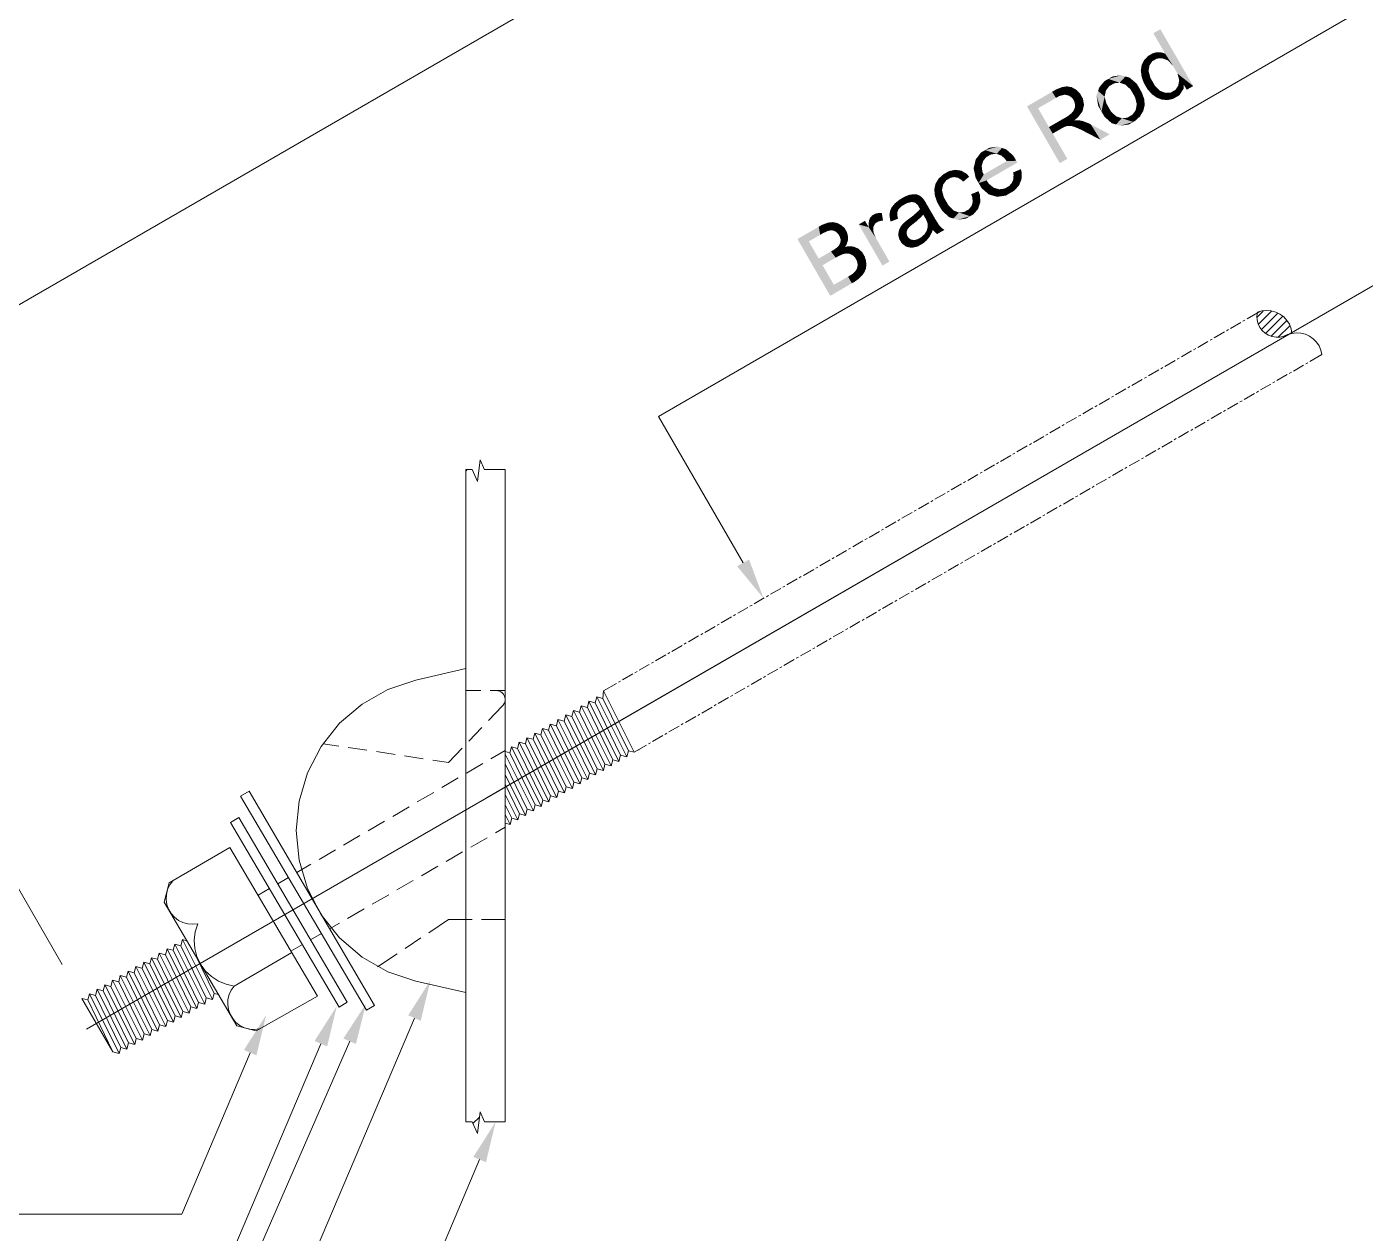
# Model space of a CAD drawing. Header units: millimetres. Extents: x 2 to 579, y 1 to 405.
# Drawn here: x 217.85 to 235.48, y 110.13 to 126.02 of the extents above; entities that cross this region are included whole.
import ezdxf

# ---------------------------------------------------------------- set-up
doc = ezdxf.new("R2010")
doc.units = ezdxf.units.MM
doc.linetypes.add('XKITLINE00', pattern=[0])
doc.layers.add('LinkedObject', color=7, linetype='Continuous', lineweight=0)

# ---------------------------------------------------------------- blocks, each defined once
blk = doc.blocks.new('*A4')
at = {"layer": 'LinkedObject'}
for color, points in [(7, [(232.786, 125.987), (232.849, 125.665), (232.694, 125.934)]), (7, [(232.786, 125.987), (232.95, 125.509), (232.849, 125.665)]), (7, [(232.95, 125.509), (232.786, 125.987), (233.218, 125.239)]), (7, [(232.642, 125.511), (232.539, 125.516), (232.556, 125.549)]), (7, [(232.573, 125.582), (232.679, 125.565), (232.556, 125.549)]), (7, [(232.556, 125.549), (232.679, 125.565), (232.642, 125.511)]), (7, [(232.623, 125.635), (232.679, 125.565), (232.573, 125.582)]), (7, [(232.657, 125.654), (232.679, 125.565), (232.623, 125.635)]), (7, [(232.681, 125.668), (232.741, 125.601), (232.657, 125.654)]), (7, [(232.657, 125.654), (232.741, 125.601), (232.71, 125.583)]), (7, [(232.679, 125.565), (232.657, 125.654), (232.71, 125.583)]), (7, [(232.73, 125.683), (232.741, 125.601), (232.681, 125.668)]), (7, [(232.756, 125.683), (232.741, 125.601), (232.73, 125.683)]), (7, [(232.756, 125.683), (232.809, 125.605), (232.741, 125.601)]), (7, [(232.781, 125.684), (232.809, 125.605), (232.756, 125.683)]), (7, [(232.827, 125.675), (232.809, 125.605), (232.781, 125.684)]), (7, [(232.849, 125.665), (232.809, 125.605), (232.827, 125.675)]), (7, [(232.809, 125.605), (232.849, 125.665), (232.845, 125.592)]), (7, [(232.845, 125.592), (232.849, 125.665), (232.882, 125.578)]), (7, [(232.849, 125.665), (232.95, 125.509), (232.882, 125.578)]), (7, [(232.269, 125.381), (232.101, 125.333), (232.156, 125.365)]), (7, [(232.325, 125.365), (232.101, 125.333), (232.269, 125.381)]), (7, [(232.25, 125.283), (232.101, 125.333), (232.325, 125.365)]), (7, [(232.25, 125.283), (232.325, 125.365), (232.288, 125.27)]), (7, [(232.325, 125.365), (232.326, 125.257), (232.288, 125.27)]), (7, [(232.476, 125.268), (232.325, 125.365), (232.382, 125.349)]), (7, [(232.513, 125.203), (232.325, 125.365), (232.476, 125.268)]), (7, [(232.393, 125.194), (232.325, 125.365), (232.513, 125.203)]), (7, [(232.326, 125.257), (232.325, 125.365), (232.393, 125.194)]), (7, [(232.539, 125.516), (232.636, 125.474), (232.528, 125.442)]), (7, [(232.528, 125.442), (232.636, 125.474), (232.534, 125.401)]), (7, [(232.534, 125.401), (232.636, 125.474), (232.63, 125.437)]), (7, [(232.63, 125.437), (232.592, 125.238), (232.534, 125.401)]), (7, [(232.534, 125.401), (232.592, 125.238), (232.539, 125.36)]), (7, [(232.636, 125.474), (232.539, 125.516), (232.642, 125.511)]), (7, [(232.539, 125.36), (232.592, 125.238), (232.568, 125.279)]), (7, [(232.655, 125.346), (232.592, 125.238), (232.63, 125.437)]), (7, [(232.95, 125.509), (233.218, 125.239), (232.982, 125.453)]), (7, [(232.982, 125.453), (233.218, 125.239), (233.011, 125.403)]), (7, [(233.011, 125.403), (233.218, 125.239), (233.034, 125.316)]), (7, [(231.523, 125.23), (231.36, 125.163), (231.491, 125.225)]), (7, [(231.523, 125.125), (231.36, 125.163), (231.523, 125.23)]), (7, [(231.491, 125.225), (231.36, 125.163), (231.409, 125.192)]), (7, [(231.555, 125.235), (231.553, 125.119), (231.523, 125.23)]), (7, [(231.523, 125.23), (231.553, 125.119), (231.523, 125.125)]), (7, [(231.553, 125.119), (231.555, 125.235), (231.582, 125.113)]), (7, [(231.647, 125.207), (231.555, 125.235), (231.617, 125.224)]), (7, [(231.582, 125.113), (231.555, 125.235), (231.647, 125.207)]), (7, [(231.647, 125.207), (231.626, 125.08), (231.582, 125.113)]), (7, [(231.677, 125.191), (231.626, 125.08), (231.647, 125.207)]), (7, [(231.726, 125.143), (231.626, 125.08), (231.677, 125.191)]), (7, [(232.101, 125.333), (231.965, 125.174), (232.05, 125.304)]), (7, [(232.11, 125.236), (231.965, 125.174), (232.101, 125.333)]), (7, [(232.05, 125.304), (231.965, 125.174), (231.983, 125.224)]), (7, [(232.068, 125.178), (231.965, 125.174), (232.11, 125.236)]), (7, [(232.101, 125.333), (232.179, 125.276), (232.145, 125.256)]), (7, [(232.179, 125.276), (232.101, 125.333), (232.25, 125.283)]), (7, [(232.11, 125.236), (232.101, 125.333), (232.145, 125.256)]), (7, [(232.393, 125.194), (232.513, 125.203), (232.422, 125.144)]), (7, [(232.513, 125.203), (232.452, 125.091), (232.422, 125.144)]), (7, [(232.452, 125.091), (232.513, 125.203), (232.475, 124.999)]), (7, [(232.475, 124.999), (232.513, 125.203), (232.577, 125.021)]), (7, [(232.575, 125.06), (232.513, 125.203), (232.543, 125.151)]), (7, [(232.577, 125.021), (232.513, 125.203), (232.575, 125.06)]), (7, [(232.592, 125.238), (232.655, 125.346), (232.686, 125.292)]), (7, [(232.716, 125.24), (232.592, 125.238), (232.686, 125.292)]), (7, [(232.592, 125.238), (232.716, 125.24), (232.616, 125.197)]), (7, [(232.616, 125.197), (232.716, 125.24), (232.673, 125.132)]), (7, [(232.673, 125.132), (232.716, 125.24), (232.707, 125.108)]), (7, [(232.707, 125.108), (232.716, 125.24), (232.783, 125.175)]), (7, [(232.983, 125.188), (232.988, 125.09), (232.953, 125.171)]), (7, [(232.983, 125.188), (233.093, 125.258), (232.988, 125.09)]), (7, [(233.02, 125.242), (233.093, 125.258), (232.983, 125.188)]), (7, [(232.988, 125.09), (233.093, 125.258), (233.038, 125.119)]), (7, [(233.093, 125.258), (233.02, 125.242), (233.027, 125.279)]), (7, [(233.034, 125.316), (233.093, 125.258), (233.027, 125.279)]), (7, [(233.034, 125.316), (233.218, 125.239), (233.093, 125.258)]), (7, [(233.038, 125.119), (233.093, 125.258), (233.091, 125.203)]), (7, [(233.093, 125.258), (233.218, 125.239), (233.133, 125.19)]), (7, [(231.411, 125.083), (231.029, 124.971), (231.36, 125.163)]), (7, [(231.175, 124.946), (231.029, 124.971), (231.411, 125.083)]), (7, [(231.36, 125.163), (231.453, 125.107), (231.411, 125.083)]), (7, [(231.453, 125.107), (231.36, 125.163), (231.523, 125.125)]), (7, [(231.743, 125.112), (231.626, 125.08), (231.726, 125.143)]), (7, [(231.626, 125.08), (231.743, 125.112), (231.642, 125.054)]), (7, [(231.743, 125.112), (231.652, 125.036), (231.642, 125.054)]), (7, [(231.652, 125.036), (231.743, 125.112), (231.661, 124.996)]), (7, [(231.661, 124.996), (231.743, 125.112), (231.77, 124.948)]), (7, [(231.78, 124.991), (231.743, 125.112), (231.766, 125.073)]), (7, [(231.77, 124.948), (231.743, 125.112), (231.78, 124.991)]), (7, [(231.965, 125.174), (232.01, 124.903), (231.944, 125.114)]), (7, [(231.944, 125.114), (232.01, 124.903), (231.967, 124.978)]), (7, [(231.965, 125.174), (232.068, 125.178), (232.06, 125.139)]), (7, [(232.052, 125.1), (232.01, 124.903), (231.965, 125.174)]), (7, [(232.052, 125.1), (231.965, 125.174), (232.06, 125.139)]), (7, [(232.075, 125.009), (232.01, 124.903), (232.052, 125.1)]), (7, [(232.01, 124.903), (232.075, 125.009), (232.105, 124.957)]), (7, [(232.577, 125.021), (232.468, 124.96), (232.475, 124.999)]), (7, [(232.578, 124.982), (232.468, 124.96), (232.577, 125.021)]), (7, [(232.783, 125.175), (232.811, 125.059), (232.707, 125.108)]), (7, [(232.707, 125.108), (232.811, 125.059), (232.74, 125.085)]), (7, [(232.82, 125.162), (232.811, 125.059), (232.783, 125.175)]), (7, [(232.811, 125.059), (232.82, 125.162), (232.849, 125.057)]), (7, [(232.849, 125.057), (232.82, 125.162), (232.857, 125.149)]), (7, [(232.857, 125.149), (232.988, 125.09), (232.849, 125.057)]), (7, [(232.849, 125.057), (232.988, 125.09), (232.886, 125.055)]), (7, [(232.923, 125.153), (232.988, 125.09), (232.857, 125.149)]), (7, [(232.886, 125.055), (232.988, 125.09), (232.956, 125.071)]), (7, [(232.988, 125.09), (232.923, 125.153), (232.953, 125.171)]), (7, [(231.318, 124.699), (231.461, 124.223), (231.029, 124.971)]), (7, [(231.029, 124.971), (231.175, 124.946), (231.318, 124.699)]), (7, [(231.581, 124.714), (231.53, 124.821), (231.564, 124.841)]), (7, [(231.613, 124.879), (231.651, 124.787), (231.564, 124.841)]), (7, [(231.581, 124.714), (231.564, 124.841), (231.596, 124.713)]), (7, [(231.564, 124.841), (231.651, 124.787), (231.596, 124.713)]), (7, [(231.628, 124.897), (231.77, 124.948), (231.613, 124.879)]), (7, [(231.76, 124.906), (231.613, 124.879), (231.77, 124.948)]), (7, [(231.7, 124.826), (231.613, 124.879), (231.76, 124.906)]), (7, [(231.651, 124.787), (231.613, 124.879), (231.7, 124.826)]), (7, [(231.643, 124.915), (231.77, 124.948), (231.628, 124.897)]), (7, [(231.77, 124.948), (231.643, 124.915), (231.659, 124.954)]), (7, [(231.66, 124.975), (231.77, 124.948), (231.659, 124.954)]), (7, [(231.661, 124.996), (231.77, 124.948), (231.66, 124.975)]), (7, [(232.135, 124.905), (232.01, 124.903), (232.105, 124.957)]), (7, [(232.135, 124.905), (232.202, 124.733), (232.01, 124.903)]), (7, [(232.01, 124.903), (232.202, 124.733), (232.05, 124.834)]), (7, [(232.05, 124.834), (232.202, 124.733), (232.146, 124.749)]), (7, [(232.202, 124.84), (232.202, 124.733), (232.135, 124.905)]), (7, [(232.202, 124.733), (232.202, 124.84), (232.24, 124.828)]), (7, [(232.278, 124.815), (232.202, 124.733), (232.24, 124.828)]), (7, [(232.428, 124.766), (232.35, 124.822), (232.384, 124.842)]), (7, [(232.418, 124.862), (232.428, 124.766), (232.384, 124.842)]), (7, [(232.539, 124.875), (232.418, 124.862), (232.46, 124.92)]), (7, [(232.519, 124.841), (232.418, 124.862), (232.539, 124.875)]), (7, [(232.463, 124.787), (232.418, 124.862), (232.519, 124.841)]), (7, [(232.428, 124.766), (232.418, 124.862), (232.463, 124.787)]), (7, [(232.468, 124.96), (232.56, 124.909), (232.46, 124.92)]), (7, [(232.46, 124.92), (232.56, 124.909), (232.539, 124.875)]), (7, [(232.56, 124.909), (232.468, 124.96), (232.578, 124.982)]), (7, [(231.482, 124.679), (231.318, 124.699), (231.53, 124.821)]), (7, [(231.318, 124.699), (231.368, 124.613), (231.461, 124.223)]), (7, [(231.368, 124.613), (231.318, 124.699), (231.482, 124.679)]), (7, [(231.482, 124.679), (231.53, 124.821), (231.501, 124.69)]), (7, [(231.501, 124.69), (231.53, 124.821), (231.53, 124.704)]), (7, [(231.53, 124.704), (231.53, 124.821), (231.539, 124.707)]), (7, [(231.539, 124.707), (231.53, 124.821), (231.552, 124.711)]), (7, [(231.552, 124.711), (231.53, 124.821), (231.581, 124.714)]), (7, [(231.596, 124.713), (231.651, 124.787), (231.611, 124.713)]), (7, [(231.651, 124.787), (231.651, 124.702), (231.611, 124.713)]), (7, [(231.676, 124.789), (231.651, 124.702), (231.651, 124.787)]), (7, [(231.651, 124.702), (231.676, 124.789), (231.675, 124.692)]), (7, [(231.675, 124.692), (231.676, 124.789), (231.699, 124.683)]), (7, [(231.732, 124.784), (231.676, 124.789), (231.716, 124.788)]), (7, [(231.699, 124.683), (231.676, 124.789), (231.732, 124.784)]), (7, [(231.732, 124.784), (231.765, 124.652), (231.699, 124.683)]), (7, [(231.765, 124.777), (231.765, 124.652), (231.732, 124.784)]), (7, [(231.835, 124.751), (231.765, 124.652), (231.765, 124.777)]), (7, [(231.765, 124.652), (231.835, 124.751), (231.806, 124.63)]), (7, [(231.806, 124.63), (231.835, 124.751), (231.871, 124.732)]), (7, [(231.806, 124.63), (231.871, 124.732), (231.995, 124.532)]), (7, [(231.995, 124.532), (231.871, 124.732), (232.118, 124.603)]), (7, [(232.278, 124.815), (232.428, 124.766), (232.202, 124.733)]), (7, [(232.202, 124.733), (232.428, 124.766), (232.258, 124.717)]), (7, [(232.258, 124.717), (232.428, 124.766), (232.371, 124.733)]), (7, [(232.35, 124.822), (232.428, 124.766), (232.278, 124.815)]), (7, [(231.461, 124.223), (231.368, 124.613), (231.56, 124.28)]), (7, [(230.478, 124.395), (230.34, 124.214), (230.422, 124.363)]), (7, [(230.491, 124.302), (230.34, 124.214), (230.478, 124.395)]), (7, [(230.422, 124.363), (230.34, 124.214), (230.353, 124.272)]), (7, [(230.45, 124.25), (230.34, 124.214), (230.491, 124.302)]), (7, [(230.643, 124.441), (230.478, 124.395), (230.533, 124.426)]), (7, [(230.699, 124.424), (230.478, 124.395), (230.643, 124.441)]), (7, [(230.63, 124.346), (230.478, 124.395), (230.699, 124.424)]), (7, [(230.478, 124.395), (230.558, 124.34), (230.523, 124.32)]), (7, [(230.558, 124.34), (230.478, 124.395), (230.63, 124.346)]), (7, [(230.491, 124.302), (230.478, 124.395), (230.523, 124.32)]), (7, [(230.63, 124.346), (230.699, 124.424), (230.667, 124.332)]), (7, [(230.699, 124.424), (230.691, 124.324), (230.667, 124.332)]), (7, [(230.691, 124.324), (230.699, 124.424), (230.738, 124.282)]), (7, [(230.849, 124.322), (230.699, 124.424), (230.754, 124.406)]), (7, [(230.738, 124.282), (230.699, 124.424), (230.849, 124.322)]), (7, [(230.738, 124.282), (230.849, 124.322), (230.761, 124.25)]), (7, [(230.888, 124.255), (230.761, 124.25), (230.849, 124.322)]), (7, [(230.082, 124.136), (229.953, 124.091), (229.997, 124.117)]), (7, [(230.123, 124.13), (229.953, 124.091), (230.082, 124.136)]), (7, [(230.07, 124.04), (229.953, 124.091), (230.123, 124.13)]), (7, [(230.07, 124.04), (230.123, 124.13), (230.094, 124.035)]), (7, [(230.123, 124.13), (230.119, 124.031), (230.094, 124.035)]), (7, [(230.119, 124.031), (230.123, 124.13), (230.165, 124.003)]), (7, [(230.237, 124.081), (230.123, 124.13), (230.164, 124.124)]), (7, [(230.268, 124.044), (230.123, 124.13), (230.237, 124.081)]), (7, [(230.165, 124.003), (230.123, 124.13), (230.268, 124.044)]), (7, [(230.34, 124.214), (230.352, 124.03), (230.326, 124.156)]), (7, [(230.441, 124.216), (230.34, 124.214), (230.45, 124.25)]), (7, [(230.34, 124.214), (230.441, 124.216), (230.432, 124.182)]), (7, [(230.432, 124.182), (230.352, 124.03), (230.34, 124.214)]), (7, [(230.441, 124.112), (230.352, 124.03), (230.432, 124.182)]), (7, [(230.89, 124.251), (230.392, 123.961), (230.888, 124.255)]), (7, [(230.459, 124.075), (230.888, 124.255), (230.392, 123.961)]), (7, [(230.897, 124.239), (230.392, 123.961), (230.89, 124.251)]), (7, [(230.901, 124.23), (230.392, 123.961), (230.897, 124.239)]), (7, [(230.497, 123.997), (230.392, 123.961), (230.901, 124.23)]), (7, [(230.761, 124.25), (230.888, 124.255), (230.459, 124.075)]), (7, [(230.948, 124.144), (230.852, 124.066), (230.846, 124.101)]), (7, [(230.848, 124.007), (230.948, 124.144), (230.956, 124.008)]), (7, [(230.852, 124.066), (230.948, 124.144), (230.848, 124.007)]), (7, [(230.956, 124.008), (230.948, 124.144), (230.96, 124.096)]), (7, [(229.823, 123.95), (229.916, 123.903), (229.807, 123.875)]), (7, [(229.924, 123.94), (229.823, 123.95), (229.843, 123.984)]), (7, [(229.916, 123.903), (229.823, 123.95), (229.924, 123.94)]), (7, [(229.863, 124.017), (229.966, 123.998), (229.843, 123.984)]), (7, [(229.843, 123.984), (229.966, 123.998), (229.924, 123.94)]), (7, [(229.918, 124.071), (229.966, 123.998), (229.863, 124.017)]), (7, [(229.953, 124.091), (229.966, 123.998), (229.918, 124.071)]), (7, [(229.953, 124.091), (230.023, 124.031), (230, 124.018)]), (7, [(230.023, 124.031), (229.953, 124.091), (230.07, 124.04)]), (7, [(229.966, 123.998), (229.953, 124.091), (230, 124.018)]), (7, [(230.165, 124.003), (230.268, 124.044), (230.187, 123.979)]), (7, [(230.352, 124.03), (230.441, 124.112), (230.459, 124.075)]), (7, [(230.459, 124.075), (230.392, 123.961), (230.352, 124.03)]), (7, [(230.525, 123.954), (230.392, 123.961), (230.497, 123.997)]), (7, [(230.392, 123.961), (230.58, 123.796), (230.43, 123.895)]), (7, [(230.525, 123.954), (230.58, 123.796), (230.392, 123.961)]), (7, [(230.59, 123.9), (230.58, 123.796), (230.525, 123.954)]), (7, [(230.792, 123.922), (230.939, 123.967), (230.811, 123.832)]), (7, [(230.828, 123.96), (230.939, 123.967), (230.792, 123.922)]), (7, [(230.811, 123.832), (230.939, 123.967), (230.858, 123.859)]), (7, [(230.838, 123.984), (230.956, 124.008), (230.828, 123.96)]), (7, [(230.939, 123.967), (230.828, 123.96), (230.956, 124.008)]), (7, [(230.848, 124.007), (230.956, 124.008), (230.838, 123.984)]), (7, [(230.858, 123.859), (230.939, 123.967), (230.922, 123.927)]), (7, [(229.505, 123.81), (229.382, 123.762), (229.478, 123.806)]), (7, [(229.509, 123.712), (229.382, 123.762), (229.505, 123.81)]), (7, [(229.478, 123.806), (229.382, 123.762), (229.417, 123.782)]), (7, [(229.575, 123.813), (229.505, 123.81), (229.531, 123.815)]), (7, [(229.592, 123.806), (229.505, 123.81), (229.575, 123.813)]), (7, [(229.509, 123.712), (229.505, 123.81), (229.535, 123.707)]), (7, [(229.535, 123.707), (229.505, 123.81), (229.555, 123.703)]), (7, [(229.505, 123.81), (229.591, 123.671), (229.555, 123.703)]), (7, [(229.592, 123.806), (229.591, 123.671), (229.505, 123.81)]), (7, [(229.609, 123.8), (229.591, 123.671), (229.592, 123.806)]), (7, [(229.642, 123.777), (229.591, 123.671), (229.609, 123.8)]), (7, [(229.657, 123.76), (229.591, 123.671), (229.642, 123.777)]), (7, [(229.807, 123.875), (229.916, 123.903), (229.812, 123.834)]), (7, [(229.812, 123.834), (229.916, 123.903), (229.909, 123.866)]), (7, [(229.909, 123.866), (229.871, 123.664), (229.812, 123.834)]), (7, [(229.812, 123.834), (229.871, 123.664), (229.816, 123.793)]), (7, [(229.816, 123.793), (229.871, 123.664), (229.846, 123.708)]), (7, [(229.933, 123.775), (229.871, 123.664), (229.909, 123.866)]), (7, [(229.871, 123.664), (229.933, 123.775), (229.964, 123.721)]), (7, [(230.39, 123.854), (230.308, 123.776), (230.293, 123.814)]), (7, [(230.308, 123.776), (230.39, 123.854), (230.314, 123.712)]), (7, [(230.314, 123.712), (230.39, 123.854), (230.399, 123.664)]), (7, [(230.414, 123.708), (230.39, 123.854), (230.41, 123.803)]), (7, [(230.399, 123.664), (230.39, 123.854), (230.414, 123.708)]), (7, [(230.43, 123.895), (230.58, 123.796), (230.524, 123.813)]), (7, [(230.58, 123.796), (230.59, 123.9), (230.636, 123.78)]), (7, [(230.627, 123.889), (230.636, 123.78), (230.59, 123.9)]), (7, [(230.663, 123.879), (230.636, 123.78), (230.627, 123.889)]), (7, [(230.663, 123.879), (230.811, 123.832), (230.636, 123.78)]), (7, [(230.636, 123.78), (230.811, 123.832), (230.751, 123.797)]), (7, [(230.733, 123.888), (230.811, 123.832), (230.663, 123.879)]), (7, [(230.767, 123.907), (230.811, 123.832), (230.733, 123.888)]), (7, [(230.792, 123.922), (230.811, 123.832), (230.767, 123.907)]), (7, [(229.331, 123.6), (229.221, 123.57), (229.339, 123.62)]), (7, [(229.225, 123.596), (229.339, 123.62), (229.221, 123.57)]), (7, [(229.322, 123.579), (229.221, 123.57), (229.331, 123.6)]), (7, [(229.249, 123.646), (229.339, 123.62), (229.225, 123.596)]), (7, [(229.27, 123.671), (229.339, 123.62), (229.249, 123.646)]), (7, [(229.347, 123.741), (229.27, 123.671), (229.291, 123.696)]), (7, [(229.381, 123.659), (229.27, 123.671), (229.347, 123.741)]), (7, [(229.339, 123.62), (229.27, 123.671), (229.381, 123.659)]), (7, [(229.382, 123.762), (229.448, 123.697), (229.347, 123.741)]), (7, [(229.381, 123.659), (229.347, 123.741), (229.413, 123.677)]), (7, [(229.413, 123.677), (229.347, 123.741), (229.448, 123.697)]), (7, [(229.448, 123.697), (229.382, 123.762), (229.509, 123.712)]), (7, [(229.599, 123.594), (229.662, 123.547), (229.527, 123.531)]), (7, [(229.591, 123.671), (229.657, 123.76), (229.666, 123.75)]), (7, [(229.591, 123.671), (229.666, 123.75), (229.607, 123.643)]), (7, [(229.62, 123.619), (229.662, 123.547), (229.599, 123.594)]), (7, [(229.607, 123.643), (229.666, 123.75), (229.608, 123.64)]), (7, [(229.608, 123.64), (229.666, 123.75), (229.615, 123.628)]), (7, [(229.615, 123.628), (229.666, 123.75), (229.62, 123.619)]), (7, [(229.62, 123.619), (229.666, 123.75), (229.662, 123.547)]), (7, [(229.693, 123.709), (229.662, 123.547), (229.666, 123.75)]), (7, [(229.71, 123.678), (229.662, 123.547), (229.693, 123.709)]), (7, [(229.71, 123.678), (229.681, 123.513), (229.662, 123.547)]), (7, [(229.781, 123.556), (229.681, 123.513), (229.71, 123.678)]), (7, [(229.996, 123.666), (229.871, 123.664), (229.964, 123.721)]), (7, [(229.996, 123.666), (230.059, 123.494), (229.871, 123.664)]), (7, [(229.871, 123.664), (230.059, 123.494), (229.911, 123.596)]), (7, [(229.911, 123.596), (230.059, 123.494), (230.005, 123.511)]), (7, [(230.062, 123.599), (230.059, 123.494), (229.996, 123.666)]), (7, [(230.059, 123.494), (230.062, 123.599), (230.098, 123.586)]), (7, [(230.28, 123.525), (230.201, 123.58), (230.235, 123.6)]), (7, [(230.262, 123.615), (230.28, 123.525), (230.235, 123.6)]), (7, [(230.262, 123.615), (230.399, 123.664), (230.28, 123.525)]), (7, [(230.297, 123.658), (230.399, 123.664), (230.262, 123.615)]), (7, [(230.28, 123.525), (230.399, 123.664), (230.324, 123.55)]), (7, [(230.399, 123.664), (230.297, 123.658), (230.306, 123.685)]), (7, [(230.314, 123.712), (230.399, 123.664), (230.306, 123.685)]), (7, [(230.324, 123.55), (230.399, 123.664), (230.384, 123.62)]), (7, [(228.404, 123.439), (228.405, 123.33), (228.329, 123.411)]), (7, [(228.444, 123.339), (228.404, 123.439), (228.436, 123.443)]), (7, [(228.405, 123.33), (228.404, 123.439), (228.425, 123.335)]), (7, [(228.425, 123.335), (228.404, 123.439), (228.444, 123.339)]), (7, [(228.469, 123.447), (228.481, 123.335), (228.436, 123.443)]), (7, [(228.436, 123.443), (228.481, 123.335), (228.444, 123.339)]), (7, [(228.53, 123.435), (228.481, 123.335), (228.469, 123.447)]), (7, [(228.558, 123.42), (228.481, 123.335), (228.53, 123.435)]), (7, [(228.481, 123.335), (228.558, 123.42), (228.498, 123.326)]), (7, [(228.558, 123.42), (228.515, 123.317), (228.498, 123.326)]), (7, [(228.515, 123.317), (228.558, 123.42), (228.543, 123.289)]), (7, [(228.543, 123.289), (228.558, 123.42), (228.644, 123.338)]), (7, [(228.63, 123.364), (228.558, 123.42), (228.586, 123.405)]), (7, [(228.644, 123.338), (228.558, 123.42), (228.63, 123.364)]), (7, [(228.943, 123.381), (228.812, 123.416), (228.895, 123.464)]), (7, [(228.812, 123.416), (228.943, 123.381), (229.125, 122.874)]), (7, [(228.949, 123.474), (228.943, 123.381), (228.942, 123.419)]), (7, [(228.957, 123.491), (228.943, 123.381), (228.949, 123.474)]), (7, [(229.04, 123.437), (228.943, 123.381), (228.957, 123.491)]), (7, [(229.018, 123.412), (228.943, 123.381), (229.04, 123.437)]), (7, [(228.965, 123.508), (229.055, 123.446), (228.957, 123.491)]), (7, [(228.957, 123.491), (229.055, 123.446), (229.04, 123.437)]), (7, [(228.989, 123.534), (229.055, 123.446), (228.965, 123.508)]), (7, [(229.005, 123.543), (229.055, 123.446), (228.989, 123.534)]), (7, [(229.084, 123.569), (229.005, 123.543), (229.028, 123.557)]), (7, [(229.116, 123.568), (229.005, 123.543), (229.084, 123.569)]), (7, [(229.111, 123.465), (229.005, 123.543), (229.116, 123.568)]), (7, [(229.005, 123.543), (229.072, 123.455), (229.055, 123.446)]), (7, [(229.072, 123.455), (229.005, 123.543), (229.111, 123.465)]), (7, [(229.111, 123.465), (229.116, 123.568), (229.133, 123.465)]), (7, [(229.221, 123.57), (229.234, 123.454), (229.217, 123.544)]), (7, [(229.217, 123.544), (229.234, 123.454), (229.224, 123.486)]), (7, [(229.322, 123.579), (229.234, 123.454), (229.221, 123.57)]), (7, [(229.322, 123.526), (229.234, 123.454), (229.322, 123.579)]), (7, [(229.234, 123.454), (229.322, 123.526), (229.331, 123.493)]), (7, [(229.386, 123.416), (229.454, 123.349), (229.362, 123.382)]), (7, [(229.401, 123.432), (229.454, 123.349), (229.386, 123.416)]), (7, [(229.413, 123.443), (229.472, 123.373), (229.401, 123.432)]), (7, [(229.454, 123.349), (229.401, 123.432), (229.463, 123.361)]), (7, [(229.463, 123.361), (229.401, 123.432), (229.472, 123.373)]), (7, [(229.45, 123.473), (229.506, 123.405), (229.413, 123.443)]), (7, [(229.413, 123.443), (229.506, 123.405), (229.472, 123.373)]), (7, [(229.475, 123.492), (229.532, 123.426), (229.45, 123.473)]), (7, [(229.45, 123.473), (229.532, 123.426), (229.506, 123.405)]), (7, [(229.527, 123.531), (229.578, 123.462), (229.475, 123.492)]), (7, [(229.475, 123.492), (229.578, 123.462), (229.532, 123.426)]), (7, [(229.527, 123.531), (229.662, 123.547), (229.578, 123.462)]), (7, [(229.578, 123.462), (229.662, 123.547), (229.643, 123.522)]), (7, [(229.781, 123.556), (229.699, 123.483), (229.681, 123.513)]), (7, [(229.699, 123.483), (229.781, 123.556), (229.718, 123.433)]), (7, [(229.71, 123.338), (229.818, 123.492), (229.868, 123.412)]), (7, [(229.722, 123.387), (229.818, 123.492), (229.71, 123.338)]), (7, [(229.718, 123.433), (229.781, 123.556), (229.818, 123.492)]), (7, [(229.818, 123.492), (229.72, 123.413), (229.718, 123.433)]), (7, [(229.72, 123.413), (229.818, 123.492), (229.722, 123.387)]), (7, [(230.133, 123.574), (230.059, 123.494), (230.098, 123.586)]), (7, [(230.133, 123.574), (230.28, 123.525), (230.059, 123.494)]), (7, [(230.059, 123.494), (230.28, 123.525), (230.114, 123.477)]), (7, [(230.114, 123.477), (230.28, 123.525), (230.224, 123.493)]), (7, [(230.201, 123.58), (230.28, 123.525), (230.133, 123.574)]), (7, [(228.305, 123.279), (228.005, 123.224), (228.286, 123.386)]), (7, [(228.155, 123.193), (228.005, 123.224), (228.305, 123.279)]), (7, [(228.329, 123.411), (228.405, 123.33), (228.286, 123.386)]), (7, [(228.286, 123.386), (228.405, 123.33), (228.345, 123.303)]), (7, [(228.305, 123.279), (228.286, 123.386), (228.345, 123.303)]), (7, [(228.644, 123.338), (228.554, 123.27), (228.543, 123.289)]), (7, [(228.554, 123.27), (228.644, 123.338), (228.565, 123.251)]), (7, [(228.565, 123.251), (228.644, 123.338), (228.575, 123.213)]), (7, [(228.575, 123.213), (228.644, 123.338), (228.671, 123.233)]), (7, [(228.671, 123.262), (228.644, 123.338), (228.658, 123.314)]), (7, [(228.671, 123.233), (228.644, 123.338), (228.671, 123.262)]), (7, [(229.012, 123.396), (228.943, 123.381), (229.018, 123.412)]), (7, [(229.005, 123.381), (228.943, 123.381), (229.012, 123.396)]), (7, [(229.037, 123.24), (229.217, 122.927), (228.943, 123.381)]), (7, [(229.037, 123.24), (228.943, 123.381), (229.013, 123.298)]), (7, [(229.013, 123.298), (228.943, 123.381), (229.007, 123.327)]), (7, [(229.007, 123.327), (228.943, 123.381), (229.003, 123.346)]), (7, [(229.003, 123.346), (228.943, 123.381), (229.005, 123.381)]), (7, [(229.125, 122.874), (228.943, 123.381), (229.217, 122.927)]), (7, [(229.344, 123.345), (229.444, 123.31), (229.336, 123.305)]), (7, [(229.336, 123.283), (229.444, 123.31), (229.443, 123.297)]), (7, [(229.336, 123.305), (229.444, 123.31), (229.336, 123.283)]), (7, [(229.443, 123.297), (229.36, 123.2), (229.336, 123.283)]), (7, [(229.336, 123.283), (229.36, 123.2), (229.336, 123.262)]), (7, [(229.336, 123.262), (229.36, 123.2), (229.348, 123.22)]), (7, [(229.445, 123.324), (229.344, 123.345), (229.353, 123.363)]), (7, [(229.444, 123.31), (229.344, 123.345), (229.445, 123.324)]), (7, [(229.362, 123.382), (229.454, 123.349), (229.353, 123.363)]), (7, [(229.353, 123.363), (229.454, 123.349), (229.445, 123.324)]), (7, [(229.45, 123.271), (229.36, 123.2), (229.443, 123.297)]), (7, [(229.36, 123.2), (229.45, 123.271), (229.456, 123.259)]), (7, [(229.467, 123.241), (229.36, 123.2), (229.456, 123.259)]), (7, [(229.36, 123.2), (229.467, 123.241), (229.38, 123.166)]), (7, [(229.38, 123.166), (229.467, 123.241), (229.436, 123.124)]), (7, [(229.436, 123.124), (229.467, 123.241), (229.472, 123.116)]), (7, [(229.472, 123.116), (229.467, 123.241), (229.499, 123.218)]), (7, [(229.641, 123.252), (229.662, 123.167), (229.615, 123.236)]), (7, [(229.725, 123.228), (229.641, 123.252), (229.682, 123.291)]), (7, [(229.707, 123.206), (229.641, 123.252), (229.725, 123.228)]), (7, [(229.662, 123.167), (229.641, 123.252), (229.707, 123.206)]), (7, [(229.789, 123.346), (229.682, 123.291), (229.696, 123.314)]), (7, [(229.775, 123.309), (229.682, 123.291), (229.789, 123.346)]), (7, [(229.744, 123.251), (229.682, 123.291), (229.775, 123.309)]), (7, [(229.725, 123.228), (229.682, 123.291), (229.744, 123.251)]), (7, [(229.868, 123.412), (229.789, 123.346), (229.696, 123.314)]), (7, [(229.71, 123.338), (229.868, 123.412), (229.696, 123.314)]), (7, [(229.789, 123.346), (229.868, 123.412), (229.802, 123.328)]), (7, [(229.802, 123.328), (229.868, 123.412), (229.881, 123.397)]), (7, [(229.881, 123.397), (229.83, 123.3), (229.802, 123.328)]), (7, [(229.893, 123.382), (229.83, 123.3), (229.881, 123.397)]), (7, [(229.893, 123.382), (229.846, 123.29), (229.83, 123.3)]), (7, [(229.924, 123.356), (229.846, 123.29), (229.893, 123.382)]), (7, [(229.846, 123.29), (229.924, 123.356), (229.942, 123.345)]), (7, [(228.005, 123.224), (228.336, 122.879), (228.437, 122.476)]), (7, [(228.285, 122.967), (228.336, 122.879), (228.005, 123.224)]), (7, [(228.005, 123.224), (228.155, 123.193), (228.285, 122.967)]), (7, [(228.545, 122.999), (228.447, 123.06), (228.48, 123.08)]), (7, [(228.48, 123.08), (228.632, 123.119), (228.545, 122.999)]), (7, [(228.525, 123.111), (228.632, 123.119), (228.48, 123.08)]), (7, [(228.537, 123.124), (228.65, 123.147), (228.525, 123.111)]), (7, [(228.632, 123.119), (228.525, 123.111), (228.65, 123.147)]), (7, [(228.553, 123.14), (228.65, 123.147), (228.537, 123.124)]), (7, [(228.545, 122.999), (228.632, 123.119), (228.604, 123.025)]), (7, [(228.57, 123.175), (228.65, 123.147), (228.553, 123.14)]), (7, [(228.671, 123.233), (228.57, 123.175), (228.575, 123.213)]), (7, [(228.67, 123.204), (228.57, 123.175), (228.671, 123.233)]), (7, [(228.65, 123.147), (228.57, 123.175), (228.67, 123.204)]), (7, [(228.632, 123.119), (228.649, 123.034), (228.604, 123.025)]), (7, [(228.743, 123.125), (228.632, 123.119), (228.671, 123.129)]), (7, [(228.692, 123.03), (228.632, 123.119), (228.743, 123.125)]), (7, [(228.649, 123.034), (228.632, 123.119), (228.692, 123.03)]), (7, [(228.692, 123.03), (228.743, 123.125), (228.711, 123.021)]), (7, [(228.711, 123.021), (228.743, 123.125), (228.731, 123.011)]), (7, [(228.731, 123.011), (228.743, 123.125), (228.775, 123.111)]), (7, [(228.775, 123.111), (228.763, 122.981), (228.731, 123.011)]), (7, [(228.807, 123.098), (228.763, 122.981), (228.775, 123.111)]), (7, [(228.858, 123.052), (228.763, 122.981), (228.807, 123.098)]), (7, [(229.499, 123.218), (229.509, 123.108), (229.472, 123.116)]), (7, [(229.52, 123.214), (229.509, 123.108), (229.499, 123.218)]), (7, [(229.541, 123.21), (229.509, 123.108), (229.52, 123.214)]), (7, [(229.509, 123.108), (229.541, 123.21), (229.59, 123.126)]), (7, [(229.635, 123.152), (229.541, 123.21), (229.588, 123.221)]), (7, [(229.59, 123.126), (229.541, 123.21), (229.635, 123.152)]), (7, [(229.615, 123.236), (229.662, 123.167), (229.588, 123.221)]), (7, [(229.588, 123.221), (229.662, 123.167), (229.635, 123.152)]), (7, [(228.51, 122.979), (228.285, 122.967), (228.447, 123.06)]), (7, [(228.336, 122.879), (228.285, 122.967), (228.51, 122.979)]), (7, [(228.51, 122.979), (228.447, 123.06), (228.545, 122.999)]), (7, [(228.877, 123.019), (228.763, 122.981), (228.858, 123.052)]), (7, [(228.763, 122.981), (228.877, 123.019), (228.775, 122.96)]), (7, [(228.877, 123.019), (228.785, 122.943), (228.775, 122.96)]), (7, [(228.785, 122.943), (228.877, 123.019), (228.796, 122.907)]), (7, [(228.796, 122.907), (228.877, 123.019), (228.911, 122.909)]), (7, [(228.911, 122.909), (228.797, 122.871), (228.796, 122.907)]), (7, [(228.913, 122.88), (228.797, 122.871), (228.911, 122.909)]), (7, [(228.909, 122.938), (228.877, 123.019), (228.892, 122.993)]), (7, [(228.911, 122.909), (228.877, 123.019), (228.909, 122.938)]), (7, [(228.437, 122.476), (228.336, 122.879), (228.485, 122.621)]), (7, [(228.672, 122.729), (228.722, 122.641), (228.485, 122.621)]), (7, [(228.696, 122.743), (228.758, 122.661), (228.672, 122.729)]), (7, [(228.672, 122.729), (228.758, 122.661), (228.722, 122.641)]), (7, [(228.729, 122.764), (228.815, 122.702), (228.696, 122.743)]), (7, [(228.696, 122.743), (228.815, 122.702), (228.758, 122.661)]), (7, [(228.737, 122.772), (228.815, 122.702), (228.729, 122.764)]), (7, [(228.836, 122.723), (228.737, 122.772), (228.753, 122.785)]), (7, [(228.815, 122.702), (228.737, 122.772), (228.836, 122.723)]), (7, [(228.775, 122.811), (228.887, 122.786), (228.753, 122.785)]), (7, [(228.753, 122.785), (228.887, 122.786), (228.836, 122.723)]), (7, [(228.896, 122.807), (228.775, 122.811), (228.79, 122.839)]), (7, [(228.887, 122.786), (228.775, 122.811), (228.896, 122.807)]), (7, [(228.797, 122.871), (228.906, 122.829), (228.79, 122.839)]), (7, [(228.79, 122.839), (228.906, 122.829), (228.896, 122.807)]), (7, [(228.906, 122.829), (228.797, 122.871), (228.913, 122.88)]), (7, [(228.836, 122.723), (228.887, 122.786), (228.857, 122.743)]), (7, [(228.485, 122.621), (228.722, 122.641), (228.437, 122.476)]), (6, [(227.211, 118.914), (227.367, 119.004), (227.559, 118.492)]), (6, [(223.043, 112.929), (222.878, 113), (223.171, 113.461)]), (6, [(221.81, 112.591), (221.644, 112.662), (221.938, 113.123)]), (6, [(222.189, 112.623), (222.024, 112.695), (222.322, 113.154)]), (6, [(220.879, 112.473), (220.714, 112.544), (221.008, 113.006)]), (6, [(223.902, 111.065), (223.736, 111.136), (224.03, 111.598)])]:
    blk.add_hatch(color=color, dxfattribs=at).paths.add_polyline_path(points, flags=17)
at = {"layer": 'LinkedObject', "color": 6, "linetype": 'XKITLINE00', "lineweight": 0}
for p, q in [((214.414, 120.43), (255.807, 144.353)), ((226.175, 120.886), (235.335, 126.18)), ((223.916, 115.867), (238.738, 124.433)), ((218.32, 113.672), (213.963, 121.209)), ((227.289, 118.959), (226.175, 120.886)), ((222.96, 112.964), (218.805, 103.174)), ((222.107, 112.659), (219.193, 105.963)), ((220.797, 112.508), (219.894, 110.381)), ((221.727, 112.626), (220.149, 108.908)), ((223.819, 111.101), (219.529, 100.993)), ((219.894, 110.381), (210.352, 110.381))]:
    blk.add_line(p, q, dxfattribs=at)
at = {"layer": 'LinkedObject', "color": 9, "linetype": 'XKITLINE00', "lineweight": 0}
for p, q in [((233.927, 122.173), (234.097, 122.27)), ((233.657, 122.016), (233.684, 122.032)), ((233.711, 122.047), (233.846, 122.126)), ((233.873, 122.141), (233.9, 122.157)), ((233.278, 121.797), (233.413, 121.875)), ((233.44, 121.891), (233.468, 121.907)), ((233.495, 121.922), (233.63, 122.001)), ((233.008, 121.641), (233.035, 121.657)), ((233.062, 121.672), (233.197, 121.75)), ((233.224, 121.766), (233.251, 121.782)), ((234.754, 121.611), (234.913, 121.703)), ((232.629, 121.422), (232.764, 121.5)), ((232.791, 121.516), (232.818, 121.531)), ((232.845, 121.547), (232.981, 121.625)), ((234.538, 121.486), (234.673, 121.564)), ((234.7, 121.58), (234.727, 121.595)), ((232.412, 121.297), (232.548, 121.375)), ((232.575, 121.391), (232.602, 121.406)), ((234.105, 121.236), (234.24, 121.314)), ((234.267, 121.33), (234.294, 121.345)), ((234.321, 121.361), (234.457, 121.439)), ((234.484, 121.455), (234.511, 121.47)), ((231.979, 121.047), (232.115, 121.125)), ((232.142, 121.141), (232.169, 121.156)), ((232.196, 121.172), (232.331, 121.25)), ((232.358, 121.266), (232.385, 121.281)), ((233.889, 121.111), (234.024, 121.189)), ((234.051, 121.204), (234.078, 121.22)), ((231.763, 120.922), (231.898, 121)), ((231.925, 121.015), (231.952, 121.031)), ((233.618, 120.954), (233.645, 120.97)), ((233.672, 120.985), (233.807, 121.064)), ((233.834, 121.079), (233.862, 121.095)), ((231.492, 120.765), (231.52, 120.781)), ((231.547, 120.797), (231.682, 120.875)), ((231.709, 120.89), (231.736, 120.906)), ((233.239, 120.735), (233.374, 120.813)), ((233.402, 120.829), (233.429, 120.845)), ((233.456, 120.86), (233.591, 120.939)), ((231.114, 120.546), (231.249, 120.624)), ((231.276, 120.64), (231.303, 120.656)), ((231.33, 120.671), (231.465, 120.75)), ((232.969, 120.579), (232.996, 120.595)), ((233.023, 120.61), (233.158, 120.688)), ((233.185, 120.704), (233.212, 120.72)), ((230.897, 120.421), (231.032, 120.499)), ((231.06, 120.515), (231.087, 120.531)), ((232.59, 120.36), (232.725, 120.438)), ((232.752, 120.454), (232.779, 120.469)), ((232.806, 120.485), (232.942, 120.563)), ((223.791, 120.03), (223.824, 120.317)), ((223.824, 120.317), (223.882, 120.186)), ((230.464, 120.171), (230.6, 120.249)), ((230.627, 120.265), (230.654, 120.28)), ((230.681, 120.296), (230.816, 120.374)), ((230.843, 120.39), (230.87, 120.406)), ((232.373, 120.235), (232.509, 120.313)), ((232.536, 120.329), (232.563, 120.344)), ((223.637, 120.187), (223.721, 120.187)), ((223.637, 120.169), (223.655, 120.187)), ((223.721, 120.187), (223.791, 120.03)), ((223.882, 120.187), (224.155, 120.187)), ((230.248, 120.046), (230.383, 120.124)), ((230.41, 120.14), (230.437, 120.155)), ((232.103, 120.079), (232.13, 120.094)), ((232.157, 120.11), (232.292, 120.188)), ((232.319, 120.204), (232.346, 120.219)), ((229.977, 119.89), (230.004, 119.905)), ((230.031, 119.921), (230.167, 119.999)), ((230.194, 120.015), (230.221, 120.03)), ((231.724, 119.86), (231.859, 119.938)), ((231.886, 119.953), (231.913, 119.969)), ((231.941, 119.985), (232.076, 120.063)), ((229.599, 119.671), (229.734, 119.749)), ((229.761, 119.764), (229.788, 119.78)), ((229.815, 119.796), (229.95, 119.874)), ((231.454, 119.703), (231.481, 119.719)), ((231.508, 119.734), (231.643, 119.813)), ((231.67, 119.828), (231.697, 119.844)), ((229.382, 119.546), (229.517, 119.624)), ((229.544, 119.639), (229.571, 119.655)), ((231.075, 119.484), (231.21, 119.562)), ((231.237, 119.578), (231.264, 119.594)), ((231.291, 119.609), (231.426, 119.688)), ((228.949, 119.295), (229.084, 119.373)), ((229.112, 119.389), (229.139, 119.405)), ((229.166, 119.42), (229.301, 119.499)), ((229.328, 119.514), (229.355, 119.53)), ((230.858, 119.359), (230.994, 119.437)), ((231.021, 119.453), (231.048, 119.469)), ((228.733, 119.17), (228.868, 119.248)), ((228.895, 119.264), (228.922, 119.28)), ((230.425, 119.109), (230.561, 119.187)), ((230.588, 119.203), (230.615, 119.218)), ((230.642, 119.234), (230.777, 119.312)), ((230.804, 119.328), (230.831, 119.344)), ((229.602, 119.153), (218.642, 112.818)), ((228.462, 119.014), (228.489, 119.029)), ((228.516, 119.045), (228.652, 119.123)), ((228.679, 119.139), (228.706, 119.155)), ((230.209, 118.984), (230.344, 119.062)), ((230.371, 119.078), (230.398, 119.093)), ((228.083, 118.795), (228.219, 118.873)), ((228.246, 118.889), (228.273, 118.904)), ((228.3, 118.92), (228.435, 118.998)), ((229.938, 118.828), (229.965, 118.843)), ((229.992, 118.859), (230.128, 118.937)), ((230.155, 118.953), (230.182, 118.968)), ((227.867, 118.67), (228.002, 118.748)), ((228.029, 118.764), (228.056, 118.779)), ((229.56, 118.609), (229.695, 118.687)), ((229.722, 118.702), (229.749, 118.718)), ((229.776, 118.734), (229.911, 118.812)), ((227.434, 118.42), (227.569, 118.498)), ((227.596, 118.513), (227.623, 118.529)), ((227.65, 118.545), (227.786, 118.623)), ((227.813, 118.639), (227.84, 118.654)), ((229.343, 118.484), (229.478, 118.562)), ((229.505, 118.577), (229.533, 118.593)), ((227.218, 118.295), (227.353, 118.373)), ((227.38, 118.388), (227.407, 118.404)), ((228.91, 118.233), (229.046, 118.311)), ((229.073, 118.327), (229.1, 118.343)), ((229.127, 118.358), (229.262, 118.437)), ((229.289, 118.452), (229.316, 118.468)), ((226.947, 118.138), (226.974, 118.154)), ((227.001, 118.169), (227.136, 118.248)), ((227.163, 118.263), (227.191, 118.279)), ((228.694, 118.108), (228.829, 118.186)), ((228.856, 118.202), (228.883, 118.218)), ((226.568, 117.919), (226.704, 117.997)), ((226.731, 118.013), (226.758, 118.029)), ((226.785, 118.044), (226.92, 118.123)), ((228.423, 117.952), (228.45, 117.967)), ((228.477, 117.983), (228.613, 118.061)), ((228.64, 118.077), (228.667, 118.093)), ((226.298, 117.763), (226.325, 117.778)), ((226.352, 117.794), (226.487, 117.872)), ((226.514, 117.888), (226.541, 117.904)), ((228.044, 117.733), (228.18, 117.811)), ((228.207, 117.827), (228.234, 117.842)), ((228.261, 117.858), (228.396, 117.936)), ((225.919, 117.544), (226.054, 117.622)), ((226.081, 117.638), (226.108, 117.653)), ((226.135, 117.669), (226.271, 117.747)), ((227.828, 117.608), (227.963, 117.686)), ((227.99, 117.702), (228.017, 117.717)), ((225.702, 117.419), (225.838, 117.497)), ((225.865, 117.513), (225.892, 117.528)), ((227.395, 117.358), (227.53, 117.436)), ((227.557, 117.451), (227.584, 117.467)), ((227.612, 117.483), (227.747, 117.561)), ((227.774, 117.577), (227.801, 117.592)), ((225.452, 117.274), (225.621, 117.372)), ((225.648, 117.388), (225.675, 117.403)), ((227.179, 117.233), (227.314, 117.311)), ((227.341, 117.326), (227.368, 117.342)), ((226.908, 117.076), (226.935, 117.092)), ((226.962, 117.107), (227.097, 117.186)), ((227.125, 117.201), (227.152, 117.217)), ((226.529, 116.857), (226.665, 116.935)), ((226.692, 116.951), (226.719, 116.967)), ((226.746, 116.982), (226.881, 117.06)), ((226.259, 116.701), (226.286, 116.716)), ((226.313, 116.732), (226.448, 116.81)), ((226.475, 116.826), (226.502, 116.842)), ((225.856, 116.468), (226.015, 116.56)), ((226.042, 116.576), (226.069, 116.591)), ((226.096, 116.607), (226.232, 116.685))]:
    blk.add_line(p, q, dxfattribs=at)
at = {"layer": 'LinkedObject', "color": 3, "linetype": 'XKITLINE00', "lineweight": 0}
for p, q in [((234.063, 122.259), (234.057, 122.207)), ((234.057, 122.207), (234.061, 122.156)), ((234.123, 122.277), (234.063, 122.259)), ((234.184, 122.283), (234.123, 122.277)), ((234.245, 122.278), (234.184, 122.283)), ((234.305, 122.262), (234.245, 122.278)), ((234.361, 122.235), (234.305, 122.262)), ((234.41, 122.198), (234.361, 122.235)), ((234.452, 122.153), (234.41, 122.198)), ((234.061, 122.156), (234.075, 122.106)), ((234.075, 122.106), (234.097, 122.06)), ((234.097, 122.06), (234.128, 122.018)), ((234.128, 122.018), (234.167, 121.984)), ((234.485, 122.101), (234.452, 122.153)), ((234.507, 122.043), (234.485, 122.101)), ((234.518, 121.982), (234.507, 122.043)), ((234.167, 121.984), (234.211, 121.957)), ((234.211, 121.957), (234.26, 121.939)), ((234.26, 121.939), (234.311, 121.931)), ((234.311, 121.931), (234.362, 121.932)), ((234.362, 121.932), (234.413, 121.944)), ((234.413, 121.944), (234.46, 121.965)), ((234.518, 121.982), (234.46, 121.965)), ((234.578, 121.989), (234.518, 121.982)), ((234.638, 121.985), (234.578, 121.989)), ((234.696, 121.97), (234.638, 121.985)), ((234.751, 121.945), (234.696, 121.97)), ((234.8, 121.91), (234.751, 121.945)), ((234.842, 121.867), (234.8, 121.91)), ((234.876, 121.817), (234.842, 121.867)), ((234.9, 121.762), (234.876, 121.817)), ((234.913, 121.703), (234.9, 121.762)), ((219.73, 114.744), (220.53, 115.211)), ((221.684, 113.251), (220.53, 115.211)), ((219.664, 114.492), (219.73, 114.744)), ((219.709, 114.657), (219.693, 114.592)), ((219.737, 114.717), (219.709, 114.657)), ((219.776, 114.77), (219.737, 114.717)), ((219.664, 114.492), (220.62, 112.861)), ((219.693, 114.592), (219.69, 114.526)), ((219.69, 114.526), (219.699, 114.461)), ((219.699, 114.461), (219.721, 114.398)), ((219.721, 114.398), (219.755, 114.341)), ((219.755, 114.341), (219.798, 114.291)), ((219.798, 114.291), (219.851, 114.251)), ((219.851, 114.251), (219.91, 114.221)), ((219.91, 114.221), (219.974, 114.204)), ((219.974, 114.204), (220.04, 114.199)), ((220.04, 114.199), (220.106, 114.206)), ((220.073, 114.101), (220.06, 113.992)), ((220.106, 114.206), (220.073, 114.101)), ((220.06, 113.992), (220.067, 113.882)), ((220.067, 113.882), (220.094, 113.776)), ((220.094, 113.776), (220.141, 113.676)), ((220.587, 113.386), (221.343, 113.829)), ((220.141, 113.676), (220.205, 113.587)), ((220.205, 113.587), (220.285, 113.511)), ((220.285, 113.511), (220.377, 113.451)), ((220.377, 113.451), (220.479, 113.409)), ((220.479, 113.409), (220.587, 113.386)), ((220.587, 113.386), (220.548, 113.333)), ((220.504, 113.208), (220.501, 113.142)), ((220.52, 113.273), (220.504, 113.208)), ((220.548, 113.333), (220.52, 113.273)), ((220.875, 112.795), (221.684, 113.251)), ((220.501, 113.142), (220.51, 113.077)), ((220.51, 113.077), (220.532, 113.014)), ((220.532, 113.014), (220.566, 112.957)), ((220.566, 112.957), (220.609, 112.907)), ((220.609, 112.907), (220.662, 112.867)), ((220.62, 112.861), (220.875, 112.795)), ((220.662, 112.867), (220.721, 112.837)), ((220.721, 112.837), (220.785, 112.82)), ((220.785, 112.82), (220.851, 112.815)), ((220.851, 112.815), (220.917, 112.822))]:
    blk.add_line(p, q, dxfattribs=at)
at = {"layer": 'LinkedObject', "color": 1, "linetype": 'XKITLINE00', "lineweight": 0}
for p, q in [((234.061, 122.195), (234.141, 122.275)), ((234.078, 122.103), (234.249, 122.274)), ((234.116, 122.033), (234.332, 122.249)), ((234.171, 121.979), (234.399, 122.207)), ((234.241, 121.942), (234.453, 122.153)), ((234.334, 121.926), (234.494, 122.086)), ((223.637, 117.278), (223.834, 117.278)), ((223.959, 117.278), (224.155, 117.278)), ((224.059, 117.276), (224.037, 117.278)), ((224.08, 117.27), (224.059, 117.276)), ((224.099, 117.26), (224.08, 117.27)), ((224.117, 117.246), (224.099, 117.26)), ((224.132, 117.23), (224.117, 117.246)), ((225.452, 117.274), (225.442, 117.174)), ((225.452, 117.274), (225.856, 116.468)), ((224.115, 117.071), (223.935, 116.882)), ((224.115, 117.071), (224.13, 117.087)), ((224.13, 117.087), (224.142, 117.105)), ((224.143, 117.211), (224.132, 117.23)), ((224.142, 117.105), (224.15, 117.126)), ((224.151, 117.191), (224.143, 117.211)), ((224.15, 117.126), (224.155, 117.147)), ((224.155, 117.169), (224.151, 117.191)), ((224.155, 117.147), (224.155, 117.169)), ((225.157, 117.076), (225.136, 116.995)), ((225.238, 117.055), (225.157, 117.076)), ((225.157, 117.076), (225.552, 116.285)), ((225.259, 117.136), (225.238, 117.055)), ((225.34, 117.114), (225.259, 117.136)), ((225.259, 117.136), (225.654, 116.345)), ((225.361, 117.195), (225.34, 117.114)), ((225.675, 116.425), (225.34, 117.114)), ((225.442, 117.174), (225.361, 117.195)), ((225.361, 117.195), (225.756, 116.404)), ((225.778, 116.485), (225.442, 117.174)), ((224.851, 116.896), (224.83, 116.815)), ((224.932, 116.875), (224.851, 116.896)), ((224.851, 116.896), (225.244, 116.108)), ((224.953, 116.956), (224.932, 116.875)), ((225.034, 116.935), (224.953, 116.956)), ((224.953, 116.956), (225.347, 116.167)), ((225.055, 117.016), (225.034, 116.935)), ((225.368, 116.247), (225.034, 116.935)), ((225.136, 116.995), (225.055, 117.016)), ((225.055, 117.016), (225.449, 116.226)), ((225.47, 116.307), (225.136, 116.995)), ((225.573, 116.366), (225.238, 117.055)), ((223.849, 116.791), (223.676, 116.61)), ((224.545, 116.717), (224.523, 116.636)), ((224.625, 116.696), (224.545, 116.717)), ((224.545, 116.717), (224.937, 115.93)), ((224.647, 116.777), (224.625, 116.696)), ((224.728, 116.756), (224.647, 116.777)), ((224.647, 116.777), (225.04, 115.989)), ((224.749, 116.837), (224.728, 116.756)), ((225.061, 116.07), (224.728, 116.756)), ((224.83, 116.815), (224.749, 116.837)), ((224.749, 116.837), (225.142, 116.048)), ((225.163, 116.129), (224.83, 116.815)), ((225.266, 116.188), (224.932, 116.875)), ((221.756, 116.578), (221.964, 116.547)), ((224.34, 116.597), (224.319, 116.516)), ((224.421, 116.576), (224.34, 116.597)), ((224.34, 116.597), (224.732, 115.811)), ((224.442, 116.657), (224.421, 116.576)), ((224.754, 115.892), (224.421, 116.576)), ((224.523, 116.636), (224.442, 116.657)), ((224.442, 116.657), (224.835, 115.87)), ((224.856, 115.951), (224.523, 116.636)), ((224.959, 116.01), (224.625, 116.696)), ((222.088, 116.528), (222.335, 116.491)), ((222.459, 116.473), (222.706, 116.436)), ((222.83, 116.417), (223.077, 116.38)), ((223.59, 116.52), (223.409, 116.331)), ((224.15, 116.471), (224.155, 116.475)), ((224.217, 116.456), (224.155, 116.473)), ((224.155, 116.439), (224.528, 115.693)), ((224.238, 116.537), (224.217, 116.456)), ((224.549, 115.773), (224.217, 116.456)), ((224.319, 116.516), (224.238, 116.537)), ((224.238, 116.537), (224.63, 115.752)), ((224.651, 115.833), (224.319, 116.516)), ((225.573, 116.366), (225.552, 116.285)), ((225.654, 116.345), (225.573, 116.366)), ((225.675, 116.425), (225.654, 116.345)), ((225.756, 116.404), (225.675, 116.425)), ((225.778, 116.485), (225.756, 116.404)), ((225.856, 116.468), (225.778, 116.485)), ((225.917, 116.494), (225.917, 116.495)), ((223.201, 116.362), (223.409, 116.331)), ((224.447, 115.714), (224.155, 116.313)), ((225.266, 116.188), (225.244, 116.108)), ((225.347, 116.167), (225.266, 116.188)), ((225.368, 116.247), (225.347, 116.167)), ((225.449, 116.226), (225.368, 116.247)), ((225.47, 116.307), (225.449, 116.226)), ((225.552, 116.285), (225.47, 116.307)), ((224.155, 116.174), (224.425, 115.633)), ((224.344, 115.655), (224.155, 116.043)), ((224.959, 116.01), (224.937, 115.93)), ((225.04, 115.989), (224.959, 116.01)), ((225.061, 116.07), (225.04, 115.989)), ((225.142, 116.048), (225.061, 116.07)), ((225.163, 116.129), (225.142, 116.048)), ((225.244, 116.108), (225.163, 116.129)), ((220.781, 115.951), (220.671, 115.885)), ((222.329, 113.069), (220.671, 115.885)), ((220.781, 115.951), (222.434, 113.13)), ((224.155, 115.91), (224.323, 115.574)), ((224.754, 115.892), (224.732, 115.811)), ((224.835, 115.87), (224.754, 115.892)), ((224.856, 115.951), (224.835, 115.87)), ((224.937, 115.93), (224.856, 115.951)), ((224.242, 115.595), (224.155, 115.773)), ((224.447, 115.714), (224.425, 115.633)), ((224.528, 115.693), (224.447, 115.714)), ((224.549, 115.773), (224.528, 115.693)), ((224.63, 115.752), (224.549, 115.773)), ((224.651, 115.833), (224.63, 115.752)), ((224.732, 115.811), (224.651, 115.833)), ((224.155, 115.646), (224.22, 115.515)), ((224.22, 115.515), (224.155, 115.532)), ((224.242, 115.595), (224.22, 115.515)), ((224.323, 115.574), (224.242, 115.595)), ((224.344, 115.655), (224.323, 115.574)), ((224.425, 115.633), (224.344, 115.655)), ((223.15, 114.089), (223.409, 114.262)), ((223.409, 114.262), (223.72, 114.262)), ((223.845, 114.262), (224.155, 114.262)), ((219.803, 113.938), (219.781, 113.857)), ((219.803, 113.938), (220.197, 113.149)), ((219.884, 113.917), (219.803, 113.938)), ((219.905, 113.998), (219.884, 113.917)), ((220.218, 113.229), (219.884, 113.917)), ((219.905, 113.998), (220.299, 113.208)), ((219.963, 113.983), (219.905, 113.998)), ((222.838, 113.882), (223.046, 114.02)), ((219.496, 113.759), (219.475, 113.678)), ((219.496, 113.759), (219.889, 112.971)), ((219.577, 113.738), (219.496, 113.759)), ((219.598, 113.819), (219.577, 113.738)), ((219.911, 113.052), (219.577, 113.738)), ((219.598, 113.819), (219.992, 113.03)), ((219.679, 113.797), (219.598, 113.819)), ((219.701, 113.878), (219.679, 113.797)), ((220.013, 113.111), (219.679, 113.797)), ((219.701, 113.878), (220.094, 113.09)), ((219.781, 113.857), (219.701, 113.878)), ((220.115, 113.17), (219.781, 113.857)), ((220.32, 113.289), (220.08, 113.782)), ((222.475, 113.64), (222.734, 113.812)), ((219.188, 113.583), (219.167, 113.502)), ((219.188, 113.583), (219.582, 112.793)), ((219.269, 113.562), (219.188, 113.583)), ((219.29, 113.643), (219.269, 113.562)), ((219.603, 112.874), (219.269, 113.562)), ((219.371, 113.622), (219.29, 113.643)), ((219.29, 113.643), (219.685, 112.852)), ((219.394, 113.699), (219.373, 113.618)), ((219.706, 112.933), (219.373, 113.618)), ((219.394, 113.699), (219.787, 112.912)), ((219.475, 113.678), (219.394, 113.699)), ((219.808, 112.992), (219.475, 113.678)), ((218.882, 113.404), (218.861, 113.323)), ((218.882, 113.404), (219.275, 112.615)), ((218.963, 113.382), (218.882, 113.404)), ((218.984, 113.463), (218.963, 113.382)), ((219.296, 112.696), (218.963, 113.382)), ((218.984, 113.463), (219.377, 112.675)), ((219.065, 113.442), (218.984, 113.463)), ((219.086, 113.523), (219.065, 113.442)), ((219.399, 112.755), (219.065, 113.442)), ((219.086, 113.523), (219.48, 112.734)), ((219.167, 113.502), (219.086, 113.523)), ((219.501, 112.815), (219.167, 113.502)), ((218.989, 112.518), (218.578, 113.22)), ((218.578, 113.22), (218.656, 113.203)), ((218.678, 113.284), (218.656, 113.203)), ((218.989, 112.518), (218.656, 113.203)), ((218.758, 113.263), (218.678, 113.284)), ((218.678, 113.284), (219.07, 112.497)), ((218.78, 113.344), (218.758, 113.263)), ((219.092, 112.577), (218.758, 113.263)), ((218.861, 113.323), (218.78, 113.344)), ((218.78, 113.344), (219.173, 112.556)), ((219.194, 112.637), (218.861, 113.323)), ((220.218, 113.229), (220.197, 113.149)), ((220.299, 113.208), (220.218, 113.229)), ((220.32, 113.289), (220.299, 113.208)), ((220.378, 113.273), (220.32, 113.289)), ((219.911, 113.052), (219.889, 112.971)), ((219.992, 113.03), (219.911, 113.052)), ((220.013, 113.111), (219.992, 113.03)), ((220.094, 113.09), (220.013, 113.111)), ((220.115, 113.17), (220.094, 113.09)), ((220.197, 113.149), (220.115, 113.17)), ((222.434, 113.13), (222.329, 113.069)), ((219.603, 112.874), (219.582, 112.793)), ((219.685, 112.852), (219.603, 112.874)), ((219.706, 112.933), (219.685, 112.852)), ((219.787, 112.912), (219.706, 112.933)), ((219.808, 112.992), (219.787, 112.912)), ((219.889, 112.971), (219.808, 112.992)), ((219.296, 112.696), (219.275, 112.615)), ((219.377, 112.675), (219.296, 112.696)), ((219.399, 112.755), (219.377, 112.675)), ((219.48, 112.734), (219.399, 112.755)), ((219.501, 112.815), (219.48, 112.734)), ((219.582, 112.793), (219.501, 112.815)), ((219.07, 112.497), (218.989, 112.518)), ((219.092, 112.577), (219.07, 112.497)), ((219.173, 112.556), (219.092, 112.577)), ((219.194, 112.637), (219.173, 112.556)), ((219.275, 112.615), (219.194, 112.637))]:
    blk.add_line(p, q, dxfattribs=at)
at = {"layer": 'LinkedObject', "color": 7, "linetype": 'XKITLINE00', "lineweight": 0}
for p, q in [((223.637, 111.598), (223.637, 120.187)), ((224.155, 120.187), (224.155, 111.598)), ((223.637, 117.567), (222.979, 117.415)), ((222.61, 117.291), (222.27, 117.099)), ((222.979, 117.415), (222.61, 117.291)), ((222.27, 117.099), (221.973, 116.846)), ((221.973, 116.846), (221.731, 116.541)), ((221.731, 116.541), (221.551, 116.195)), ((221.551, 116.195), (221.44, 115.821)), ((221.44, 115.821), (221.402, 115.433)), ((221.402, 115.433), (221.44, 115.044)), ((221.44, 115.044), (221.551, 114.671)), ((221.551, 114.671), (221.731, 114.325)), ((221.731, 114.325), (221.973, 114.019)), ((221.973, 114.019), (222.27, 113.766)), ((222.27, 113.766), (222.61, 113.574)), ((222.61, 113.574), (222.979, 113.45)), ((223.637, 113.299), (222.979, 113.45)), ((218.77, 112.892), (218.77, 112.892)), ((223.731, 111.575), (223.816, 111.66)), ((223.791, 111.442), (223.824, 111.729)), ((223.824, 111.729), (223.882, 111.598)), ((223.721, 111.598), (223.637, 111.598)), ((223.721, 111.598), (223.791, 111.442)), ((224.155, 111.598), (223.882, 111.598))]:
    blk.add_line(p, q, dxfattribs=at)
at = {"layer": 'LinkedObject', "color": 4, "linetype": 'XKITLINE00', "lineweight": 0}
for p, q in [((224.155, 116.489), (223.968, 116.379)), ((223.861, 116.316), (223.645, 116.19)), ((223.537, 116.127), (223.321, 116)), ((223.214, 115.937), (222.998, 115.811)), ((222.89, 115.747), (222.674, 115.621)), ((222.566, 115.558), (222.351, 115.431)), ((222.243, 115.368), (222.027, 115.242)), ((223.702, 115.215), (223.919, 115.34)), ((224.027, 115.403), (224.155, 115.477)), ((221.919, 115.179), (221.704, 115.052)), ((223.378, 115.027), (223.594, 115.152)), ((221.596, 114.989), (221.409, 114.88)), ((223.053, 114.839), (223.27, 114.964)), ((221.301, 114.816), (221.159, 114.733)), ((222.729, 114.651), (222.945, 114.777)), ((221.051, 114.67), (220.9, 114.581)), ((222.404, 114.463), (222.621, 114.589)), ((222.08, 114.276), (222.296, 114.401)), ((221.593, 113.994), (221.736, 114.077)), ((221.843, 114.139), (221.971, 114.213)), ((221.334, 113.844), (221.485, 113.932))]:
    blk.add_line(p, q, dxfattribs=at)
at = {"layer": 'LinkedObject', "color": 2, "linetype": 'XKITLINE00', "lineweight": 0}
for p, q in [((220.649, 115.605), (220.538, 115.54)), ((221.969, 113.11), (220.538, 115.54)), ((220.649, 115.605), (222.074, 113.172)), ((222.074, 113.172), (221.969, 113.11))]:
    blk.add_line(p, q, dxfattribs=at)

msp = doc.modelspace()

# ---------------------------------------------------------------- block references
at = {"lineweight": 0}
msp.add_blockref('*A4', (0, 0), dxfattribs=at)

doc.saveas('drawing.dxf')
